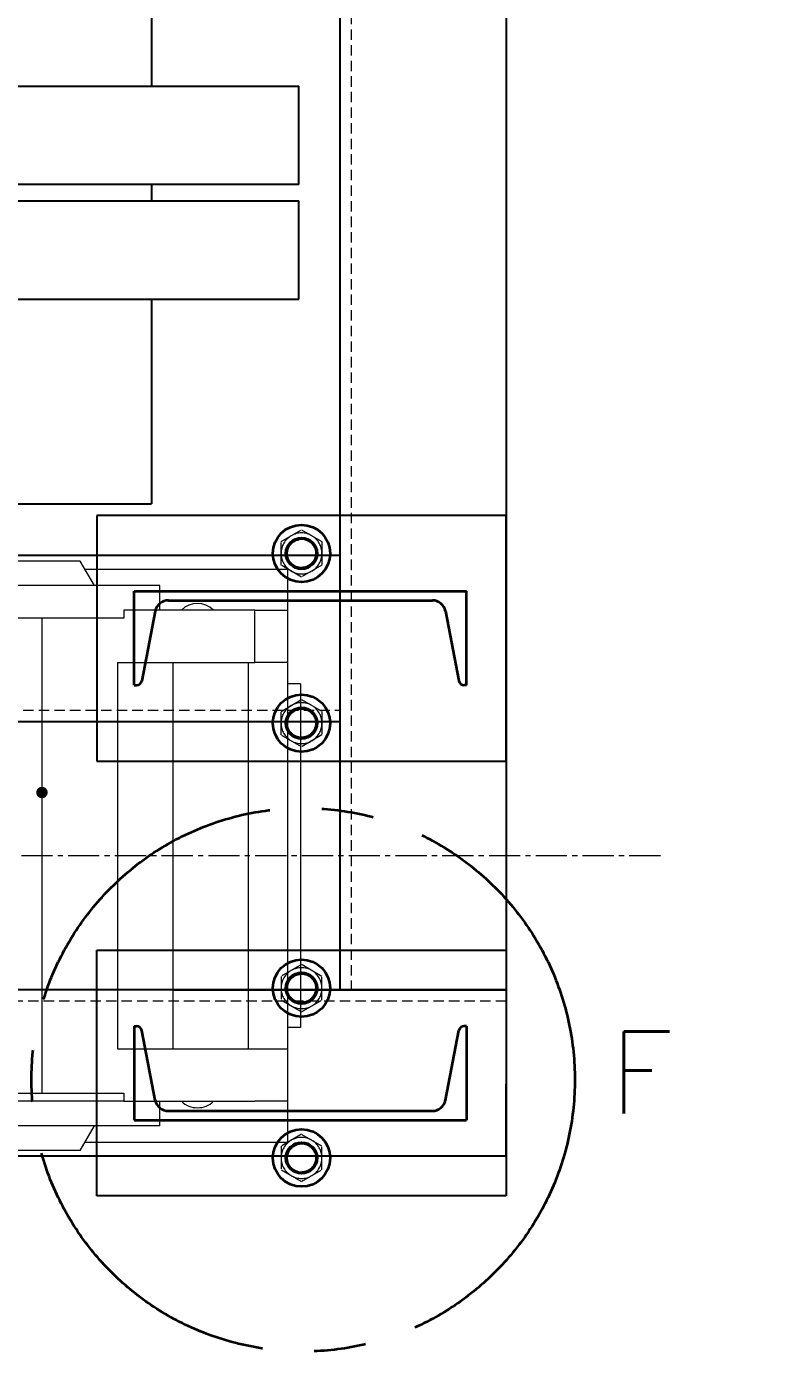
# Model space of a CAD drawing. Header units: millimetres. Extents: x 29178 to 37588, y 1365 to 7305.
# Drawn here: x 31162 to 31622, y 2936 to 3745 of the extents above; entities that cross this region are included whole.
import ezdxf

# ---------------------------------------------------------------- set-up
doc = ezdxf.new("R2010")
doc.units = ezdxf.units.MM
for name, pattern in [('CENTER2', [28.575, 19.05, -3.175, 3.175, -3.175]), ('Dashed', [2, 1, -1]), ('HIDDEN', [9.525, 6.35, -3.175])]:
    doc.linetypes.add(name, pattern=pattern)
for name, color, linetype, lineweight in [('CENTRO', 1, 'CENTER2', 15), ('CONTORNO', 7, 'Continuous', 35), ('CORTE', 6, 'CENTER2', 35), ('Oculto (ISO)', 7, 'Dashed', 18), ('TRACEJADA', 3, 'HIDDEN', 20), ('Visível (ISO)', 7, 'Continuous', 35)]:
    doc.layers.add(name, color=color, linetype=linetype, lineweight=lineweight)
doc.styles.add('ROMANS', font='romans.shx')

# ---------------------------------------------------------------- blocks, each defined once
blk = doc.blocks.new('estrutura')
for p, q in [((-35567.12, 28247.52), (-35567.12, 26965.52)), ((-35465.52, 28247.52), (-35465.52, 26965.52)), ((-35465.52, 27255.32), (-35715.52, 27255.32)), ((-35715.52, 27255.32), (-35715.52, 27105.32)), ((-35465.52, 27105.32), (-35465.52, 27255.32)), ((-37065.52, 27231.12), (-35567.12, 27231.12)), ((-37065.52, 27129.52), (-35567.12, 27129.52)), ((-35715.52, 27105.32), (-35465.52, 27105.32)), ((-35715.52, 26839.72), (-35715.52, 26989.72)), ((-35715.52, 26989.72), (-35465.52, 26989.72)), ((-35465.52, 26989.72), (-35465.52, 26839.72)), ((-35465.52, 26965.52), (-37065.52, 26965.52)), ((-35668.72, 26965.52), (-35465.52, 26965.52)), ((-35465.52, 26965.52), (-35465.52, 26908.12)), ((-35465.52, 26965.52), (-35465.52, 26863.92)), ((-35465.52, 26863.92), (-35465.52, 26908.12)), ((-35465.52, 26863.92), (-37065.52, 26863.92)), ((-35465.52, 26839.72), (-35715.52, 26839.72))]:
    blk.add_line(p, q)
at = {"layer": 'CONTORNO'}
for p, q in [((-35692.85, 27151.62), (-35692.85, 27209.02)), ((-35692.85, 27209.02), (-35489.65, 27209.02)), ((-35489.65, 27151.62), (-35489.65, 27209.02)), ((-35679.88, 27196.85), (-35688.16, 27154.29)), ((-35671.9, 27203.43), (-35510.59, 27203.43)), ((-35502.61, 27196.85), (-35494.34, 27154.29)), ((-35692.85, 27151.62), (-35691.39, 27151.62)), ((-35489.65, 27151.62), (-35491.1, 27151.62)), ((-35692.85, 26943.42), (-35692.85, 26886.02)), ((-35692.85, 26943.42), (-35691.39, 26943.42)), ((-35679.88, 26898.19), (-35688.16, 26940.75)), ((-35502.61, 26898.19), (-35494.34, 26940.75)), ((-35489.65, 26943.42), (-35491.1, 26943.42)), ((-35489.65, 26943.42), (-35489.65, 26886.02)), ((-35671.9, 26891.61), (-35510.59, 26891.61)), ((-35692.85, 26886.02), (-35489.65, 26886.02))]:
    blk.add_line(p, q, dxfattribs=at)
for centre, radius, start, end in [((-35671.9, 27195.3), 8.13, 90, 169), ((-35510.59, 27195.3), 8.13, 11, 90), ((-35691.39, 27154.92), 3.3, 270, 349), ((-35491.1, 27154.92), 3.3, 191, 270), ((-35691.39, 26940.12), 3.3, 11, 90), ((-35491.1, 26940.12), 3.3, 90, 169), ((-35671.9, 26899.74), 8.13, 191, 270), ((-35510.59, 26899.74), 8.13, 270, 349)]:
    blk.add_arc(centre, radius, start, end, dxfattribs=at)
at = {"layer": 'Oculto (ISO)', "ltscale": 13.959146}
for p, q in [((-35603.02, 27239.38), (-35590.52, 27246.6)), ((-35590.52, 27246.6), (-35578.02, 27239.38)), ((-35603.02, 27224.95), (-35603.02, 27239.38)), ((-35578.02, 27239.38), (-35578.02, 27224.95)), ((-35590.52, 27217.73), (-35603.02, 27224.95)), ((-35578.02, 27224.95), (-35590.52, 27217.73)), ((-35603.02, 27135.68), (-35590.52, 27142.9)), ((-35590.52, 27142.9), (-35578.02, 27135.68)), ((-35603.02, 27121.25), (-35603.02, 27135.68)), ((-35578.02, 27135.68), (-35578.02, 27121.25)), ((-35590.52, 27114.03), (-35603.02, 27121.25)), ((-35578.02, 27121.25), (-35590.52, 27114.03)), ((-35590.52, 26981), (-35603.02, 26973.78)), ((-35578.02, 26973.78), (-35590.52, 26981)), ((-35603.02, 26973.78), (-35603.02, 26959.35)), ((-35578.02, 26959.35), (-35578.02, 26973.78)), ((-35603.02, 26959.35), (-35590.52, 26952.13)), ((-35590.52, 26952.13), (-35578.02, 26959.35)), ((-35590.52, 26877.3), (-35603.02, 26870.08)), ((-35578.02, 26870.08), (-35590.52, 26877.3)), ((-35603.02, 26870.08), (-35603.02, 26855.65)), ((-35578.02, 26855.65), (-35578.02, 26870.08)), ((-35603.02, 26855.65), (-35590.52, 26848.43)), ((-35590.52, 26848.43), (-35578.02, 26855.65))]:
    blk.add_line(p, q, dxfattribs=at)
at = {"layer": 'Oculto (ISO)', "ltscale": 12.950714}
for centre in [(-35590.52, 27232.17), (-35590.52, 27128.47), (-35590.52, 26966.57), (-35590.52, 26862.87)]:
    blk.add_circle(centre, 8.53, dxfattribs=at)
at = {"layer": 'Oculto (ISO)', "ltscale": 12.659545}
for centre, start, end in [((-35590.52, 27232.17), 120, 180), ((-35590.52, 27232.17), 60, 120), ((-35590.52, 27232.17), 0, 60), ((-35590.52, 27232.17), 180, 240), ((-35590.52, 27232.17), 300, 0), ((-35590.52, 27232.17), 240, 300), ((-35590.52, 27128.47), 60, 120), ((-35590.52, 27128.47), 120, 180), ((-35590.52, 27128.47), 0, 60), ((-35590.52, 27128.47), 180, 240), ((-35590.52, 27128.47), 300, 0), ((-35590.52, 27128.47), 240, 300), ((-35590.52, 26966.57), 60, 120), ((-35590.52, 26966.57), 120, 180), ((-35590.52, 26966.57), 0, 60), ((-35590.52, 26966.57), 180, 240), ((-35590.52, 26966.57), 300, 0), ((-35590.52, 26966.57), 240, 300), ((-35590.52, 26862.87), 120, 180), ((-35590.52, 26862.87), 60, 120), ((-35590.52, 26862.87), 0, 60), ((-35590.52, 26862.87), 180, 240), ((-35590.52, 26862.87), 300, 0), ((-35590.52, 26862.87), 240, 300)]:
    blk.add_arc(centre, 12.5, start, end, dxfattribs=at)
at = {"layer": 'TRACEJADA'}
for p, q in [((-35560.26, 28247.52), (-35560.26, 26965.52)), ((-37065.52, 27136.38), (-35567.12, 27136.38)), ((-35465.52, 26958.66), (-37065.52, 26958.66))]:
    blk.add_line(p, q, dxfattribs=at)
at = {"layer": 'Visível (ISO)'}
for centre, radius in [((-35590.52, 27232.17), 17.5), ((-35590.52, 27232.17), 9.52), ((-35590.52, 27232.17), 9.03), ((-35590.52, 27128.47), 17.5), ((-35590.52, 27128.47), 9.52), ((-35590.52, 27128.47), 9.03), ((-35590.52, 26966.57), 17.5), ((-35590.52, 26966.57), 9.52), ((-35590.52, 26966.57), 9.03), ((-35590.52, 26862.87), 17.5), ((-35590.52, 26862.87), 9.52), ((-35590.52, 26862.87), 9.03)]:
    blk.add_circle(centre, radius, dxfattribs=at)

msp = doc.modelspace()

# ---------------------------------------------------------------- hatches: boundary and pattern name
h = msp.add_hatch(color=4)
h.dxf.hatch_style = 1
edge = h.paths.add_edge_path()
edge.add_arc((31171.52, 3277), 3.54, 0, 360)

# ---------------------------------------------------------------- linework, layer by layer
for p, q in [((31238.52, 3833.42), (31238.52, 3708.42)), ((30878.52, 3708.42), (31328.52, 3708.42)), ((31328.52, 3648.42), (31328.52, 3708.42)), ((31328.52, 3648.42), (30878.52, 3648.42)), ((31238.52, 3648.42), (31238.52, 3638.42)), ((30878.52, 3638.42), (31328.52, 3638.42)), ((31328.52, 3578.42), (31328.52, 3638.42)), ((30878.52, 3578.42), (31328.52, 3578.42)), ((31238.52, 3578.42), (31238.52, 3453.42)), ((30968.52, 3453.42), (31238.52, 3453.42))]:
    msp.add_line(p, q)
at = {"color": 7, "linetype": 'Continuous', "lineweight": 18}
for p, q in [((31194.86, 3418.42), (31012.18, 3418.42)), ((31203.52, 3403.42), (31194.86, 3418.42)), ((31197.75, 3413.42), (31321.52, 3413.42)), ((31321.52, 3413.42), (31321.52, 3388.42)), ((31243.52, 3403.42), (30989.52, 3403.42)), ((31243.52, 3388.42), (31243.52, 3403.42)), ((31171.52, 3383.42), (31014.52, 3383.42)), ((31171.52, 3383.42), (31171.52, 3093.42)), ((31221.52, 3383.42), (31171.52, 3383.42)), ((31221.52, 3388.42), (31221.52, 3383.42)), ((31301.52, 3388.42), (31221.52, 3388.42)), ((31301.52, 3356.42), (31301.52, 3388.42)), ((31301.52, 3388.42), (31321.52, 3388.42)), ((31321.52, 3388.42), (31321.52, 3356.42)), ((31217.67, 3356.42), (31217.67, 3120.42)), ((31217.67, 3356.42), (31301.52, 3356.42)), ((31251.52, 3356.42), (31251.52, 3120.42)), ((31297.52, 3356.42), (31297.52, 3120.42)), ((31321.52, 3356.42), (31301.52, 3356.42)), ((31321.52, 3356.42), (31321.52, 3120.42)), ((31329.52, 3343.42), (31321.52, 3343.42)), ((31329.52, 3343.42), (31329.52, 3133.42)), ((31329.52, 3133.42), (31321.52, 3133.42)), ((31217.67, 3120.42), (31301.52, 3120.42)), ((31301.52, 3120.42), (31321.52, 3120.42)), ((31321.52, 3120.42), (31321.52, 3088.42)), ((31014.52, 3093.42), (31171.52, 3093.42)), ((31171.52, 3093.42), (31221.52, 3093.42)), ((31221.52, 3093.42), (31221.52, 3088.42)), ((31221.52, 3088.42), (30997.13, 3088.42)), ((31221.52, 3088.42), (31301.52, 3088.42)), ((31243.52, 3073.42), (31243.52, 3088.42)), ((31321.52, 3088.42), (31301.52, 3088.42)), ((31321.52, 3088.42), (31321.52, 3063.42)), ((31243.52, 3073.42), (30989.52, 3073.42)), ((31194.86, 3058.42), (31203.52, 3073.42)), ((31197.75, 3063.42), (31321.52, 3063.42)), ((31194.86, 3058.42), (31012.18, 3058.42))]:
    msp.add_line(p, q, dxfattribs=at)
for centre, start, end in [((31266.52, 3378.42), 45.5826, 134.4174), ((31266.52, 3098.42), 225.5826, 270), ((31266.52, 3098.42), 270, 314.4174)]:
    msp.add_arc(centre, 14, start, end, dxfattribs=at)
at = {"layer": 'CENTRO'}
msp.add_line((31549.45, 3238.42), (29794.36, 3238.42), dxfattribs=at)
at = {"layer": 'CORTE', "linetype": 'CENTER2', "ltscale": 10}
msp.add_circle((31331.1, 3101.53), 165.99, dxfattribs=at)

# ---------------------------------------------------------------- block references
msp.add_blockref('estrutura', (66920.64, -23809.1))

# ---------------------------------------------------------------- texts
at = {"insert": (31518.47, 3130.96), "char_height": 50, "attachment_point": 1, "style": 'ROMANS'}
msp.add_mtext_dynamic_manual_height_columns('{\\C2;F}', width=56.6618, gutter_width=4.5, heights=[0], dxfattribs=at)

doc.saveas('drawing.dxf')
